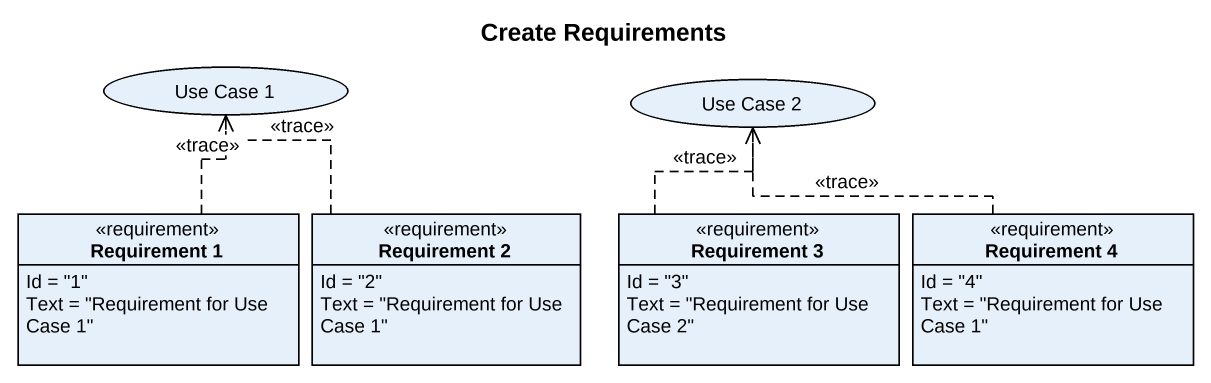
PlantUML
@startuml
title Create Requirements
allowmixing
hide circle
hide empty members
usecase "Use Case 1" as Use_Case_1
usecase "Use Case 2" as Use_Case_2
class "Requirement 1" as Requirement_1 <<requirement>> {
  Id = "1"
  Text = "Requirement for Use Case 1"
}
class "Requirement 2" as Requirement_2 <<requirement>> {
  Id = "2"
  Text = "Requirement for Use Case 1"
}
class "Requirement 3" as Requirement_3 <<requirement>> {
  Id = "3"
  Text = "Requirement for Use Case 2"
}
class "Requirement 4" as Requirement_4 <<requirement>> {
  Id = "4"
  Text = "Requirement for Use Case 1"
}
Requirement_1 .up.> Use_Case_1 : <<trace>>
Requirement_2 .up.> Use_Case_1 : <<trace>>
Requirement_3 .up.> Use_Case_2 : <<trace>>
Requirement_4 .up.> Use_Case_2 : <<trace>>
@enduml
